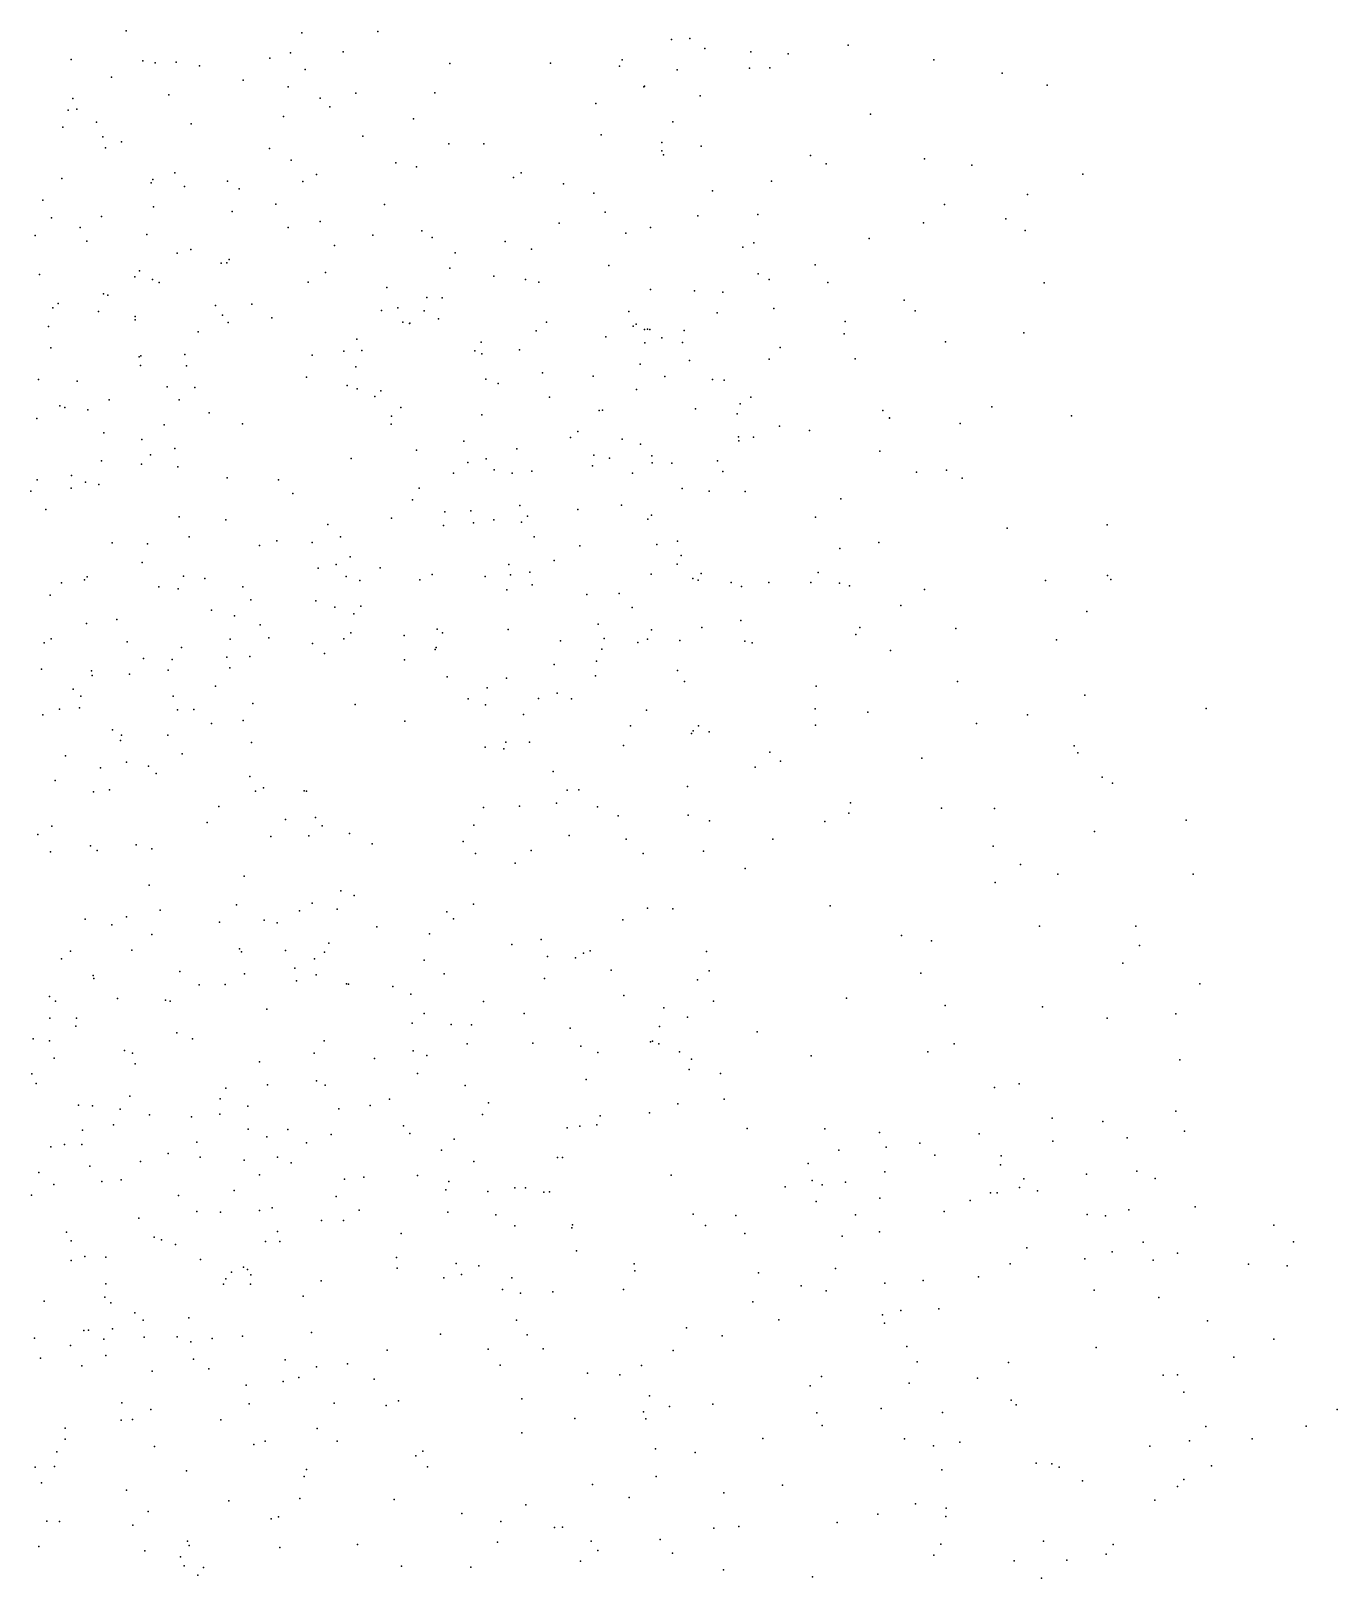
# Model space of a CAD drawing. Header units: metres. Extents: x -23.9 to 23.9, y -28.5 to 28.5.
# Drawn here: x 17.93 to 23.91, y 0.05 to 7.13 of the extents above; entities that cross this region are included whole.
import ezdxf

# ---------------------------------------------------------------- set-up
doc = ezdxf.new("R2010")
doc.units = ezdxf.units.M

msp = doc.modelspace()

# ---------------------------------------------------------------- linework, layer by layer
for p in [(18.3682, 7.131, -12.6867), (19.1714, 7.1223, 11.5483), (19.5195, 7.1283, -2.549), (20.8638, 7.0922, -8.9499), (20.948, 7.0964, -17.6373), (19.026, 7.0067, -19.1921), (19.1207, 7.0304, 9.0238), (19.3609, 7.0349, 8.6412), (21.0161, 7.0504, -16.289), (21.2266, 7.035, -11.183), (21.3967, 7.0259, -13.5768), (21.6715, 7.066, -5.808), (18.1171, 6.9997, -12.1004), (18.445, 6.9936, 8.9076), (18.5002, 6.9855, 12.4323), (18.5972, 6.9889, 8.1478), (18.7037, 6.9717, -11.2337), (19.1873, 6.9548, 12.031), (19.8493, 6.982, -4.0014), (20.3095, 6.9841, -7.7649), (20.6253, 6.9694, -1.3127), (20.638, 6.9996, -10.2273), (20.8893, 6.9526, -11.9821), (21.2205, 6.9604, -12.9456), (21.3139, 6.9625, -10.7024), (22.0642, 6.9995, -5.5426), (22.3769, 6.938, -16.5178), (18.3015, 6.9192, 11.9054), (18.9041, 6.9054, 8.0145), (19.1091, 6.8755, -11.0111), (20.7367, 6.8756, -1.9646), (20.7397, 6.8787, -5.1615), (22.5823, 6.8837, -13.8602), (18.1237, 6.8216, 8.0109), (18.5635, 6.8392, 12.7539), (19.2564, 6.8235, -4.2004), (19.4189, 6.8465, -1.7321), (19.7813, 6.8485, -4.4863), (20.5179, 6.7994, -9.0959), (20.9947, 6.8339, -4.756), (18.102, 6.7686, 16.9813), (18.1421, 6.7739, 12.4683), (19.0886, 6.7396, 9.2262), (19.3006, 6.7845, 8.1153), (19.6836, 6.7291, -18.2196), (21.7738, 6.7505, -12.9545), (18.0778, 6.6912, 8.6819), (18.2323, 6.7132, -9.1137), (18.666, 6.7055, 11.8903), (20.5411, 6.6552, -18.9733), (20.8703, 6.7154, -8.034), (18.2611, 6.6464, 16.6934), (18.2735, 6.5959, 17.3238), (18.3468, 6.6237, -9.5752), (19.0235, 6.5927, 7.9269), (19.4513, 6.65, -11.4272), (19.844, 6.6148, -8.3376), (20.0049, 6.6149, 9.153), (20.8194, 6.582, -8.7934), (20.8195, 6.6211, -18.5624), (20.999, 6.6033, -16.7425), (19.1237, 6.5398, 12.6998), (19.6019, 6.5279, 8.7794), (20.8272, 6.5644, -16.055), (21.4989, 6.5612, -16.5545), (21.5707, 6.5239, -12.2776), (22.0218, 6.5456, -16.8854), (22.2385, 6.5176, -14.0262), (18.0744, 6.4566, 7.9887), (18.4901, 6.4511, -19.59), (18.5907, 6.4819, 7.9765), (18.832, 6.4437, 9.2804), (19.176, 6.4423, 12.1439), (19.2393, 6.4744, -11.8038), (19.6966, 6.5094, 9.3532), (20.1413, 6.4602, -7.2536), (20.1762, 6.4819, -11.2883), (21.3208, 6.4438, -18.697), (22.7453, 6.4757, -16.3417), (18.4831, 6.4363, 9.1519), (18.635, 6.419, 13.0694), (18.8854, 6.4085, 11.8122), (20.3691, 6.4312, 9.2724), (20.5081, 6.3888, -0.7839), (21.0513, 6.4001, -18.1672), (22.492, 6.3827, -14.84), (17.9863, 6.3567, 17.6093), (18.4926, 6.3259, 17.3391), (18.853, 6.3052, -11.5623), (19.0534, 6.3387, -18.9606), (19.5507, 6.3366, 8.4982), (20.5604, 6.3015, -8.2789), (22.1126, 6.3365, -15.1457), (18.0269, 6.2767, 8.4597), (18.158, 6.2314, 18.6248), (18.2551, 6.2827, 8.7549), (19.1098, 6.2315, 12.8397), (19.2554, 6.2599, 12.4988), (20.3492, 6.2511, -10.4993), (20.7673, 6.2325, -7.3454), (20.9836, 6.2857, -1.2042), (21.2581, 6.291, -14.9358), (22.0174, 6.2526, -13.6737), (22.3933, 6.2719, -13.3033), (17.9513, 6.1961, 12.7093), (18.1888, 6.1697, 11.843), (18.4631, 6.1995, 8.1747), (19.4971, 6.1973, 9.5184), (19.7207, 6.216, -7.342), (19.7677, 6.1857, -1.4132), (20.102, 6.168, 9.6882), (20.6549, 6.2053, -20.0884), (21.2406, 6.1623, -4.9905), (21.7675, 6.1817, -15.4821), (22.4814, 6.2177, -15.6877), (18.6022, 6.1138, 11.7285), (18.6636, 6.1315, -18.6416), (18.8389, 6.0859, 8.0869), (19.3218, 6.1494, -18.4716), (19.8739, 6.1163, 8.3961), (20.2228, 6.1334, -4.7642), (21.1905, 6.1414, -17.4214), (17.9708, 6.0164, -10.7839), (18.4297, 6.0333, 8.4837), (18.8035, 6.0685, 9.0923), (18.8295, 6.0708, 13.024), (19.2799, 6.026, 9.2286), (19.8495, 6.0466, -8.236), (20.5769, 6.0577, 8.8204), (21.2606, 6.0201, -10.8936), (21.5204, 6.0614, -16.4492), (18.4082, 6.0061, 16.4549), (18.4891, 5.9936, 18.5963), (18.5194, 5.9804, -10.3054), (19.2003, 5.9826, 0.0504), (19.5613, 5.9569, 8.4848), (20.0499, 6.0094, -11.1428), (20.1961, 5.9937, 0.0804), (20.2564, 5.982, 8.4434), (20.7682, 5.9486, -5.2691), (21.3098, 5.9948, -19.1639), (21.5795, 5.9808, -11.7749), (22.5696, 5.9783, -16.4423), (18.0567, 5.884, 12.1238), (18.264, 5.9278, 18.8934), (18.2844, 5.9219, 12.9477), (18.7762, 5.8748, 8.4818), (18.9434, 5.8818, -9.7883), (19.7438, 5.912, -5.3511), (19.8134, 5.9103, -0.9325), (20.9681, 5.9423, -17.0329), (21.0982, 5.9362, -20.1924), (21.9286, 5.8989, -16.6759), (18.0321, 5.8644, -18.912), (18.2414, 5.8479, -12.26), (18.4095, 5.8242, 11.8828), (18.4099, 5.8095, -9.0012), (18.8093, 5.8305, 11.9106), (19.0348, 5.8185, 12.6999), (19.5372, 5.8523, -18.8188), (19.6105, 5.8652, 9.6572), (19.7323, 5.8507, 0.4244), (19.7971, 5.8148, -19.7284), (20.668, 5.8477, -1.9212), (21.0731, 5.8411, -1.3882), (21.3314, 5.862, -15.1147), (21.9787, 5.8513, -13.935), (18.0123, 5.7795, -1.96), (18.6976, 5.7542, -11.8677), (18.835, 5.7976, -9.303), (19.6336, 5.7993, -12.0917), (19.6653, 5.7932, -11.4527), (19.6666, 5.7945, -0.3526), (20.2444, 5.7588, 1.0224), (20.2909, 5.7989, -8.3629), (20.688, 5.7801, -4.52), (20.7024, 5.7899, -7.1859), (20.7402, 5.7655, 0.5935), (20.7538, 5.7665, -8.1237), (20.764, 5.7655, -16.1619), (20.9214, 5.7609, -0.8831), (21.6538, 5.7459, -15.834), (21.6587, 5.8016, -4.5972), (22.4753, 5.7503, -13.5721), (18.0227, 5.6818, 19.0301), (19.3644, 5.6659, 9.3148), (19.4229, 5.7218, 0.7819), (19.4466, 5.6688, 8.6639), (19.9642, 5.6683, -4.2961), (19.992, 5.7074, 9.7094), (20.1677, 5.6724, -20.4435), (20.5625, 5.7312, 10.074), (20.7414, 5.7047, 9.273), (20.8195, 5.7278, -11.0765), (20.9135, 5.7056, 9.9078), (21.3604, 5.6824, -5.5738), (22.1167, 5.7096, -16.2746), (18.4279, 5.6399, 17.2174), (18.434, 5.6012, 16.8339), (18.4355, 5.6447, -10.728), (18.6368, 5.6505, 12.7522), (18.6445, 5.5999, 12.1606), (19.22, 5.648, -11.6349), (19.4193, 5.594, -6.8604), (19.9952, 5.6536, -13.1096), (20.7208, 5.6067, -0.0091), (20.9461, 5.6243, -11.8312), (21.3104, 5.6295, -11.3759), (21.7034, 5.6318, -14.9574), (17.9673, 5.5374, 12.1384), (18.144, 5.5293, 16.6186), (19.1932, 5.5477, -0.4105), (20.0136, 5.5384, 8.5047), (20.2726, 5.5675, -16.9348), (20.5058, 5.5522, -13.0474), (20.8338, 5.5507, -20.5479), (21.0513, 5.536, -17.3381), (21.1038, 5.5333, 9.4729), (18.5564, 5.5026, 18.6721), (18.6824, 5.5002, -4.5935), (19.38, 5.5095, -13.1497), (19.4253, 5.4939, -4.7511), (19.5063, 5.4587, -6.3161), (19.5338, 5.4846, -10.8379), (20.0706, 5.519, -19.995), (20.3053, 5.4566, -1.7794), (20.7029, 5.4902, 10.2665), (21.227, 5.4553, -20.1298), (18.0641, 5.4165, 17.0772), (18.0874, 5.4084, 12.6848), (18.1922, 5.398, 18.9477), (18.29, 5.4434, 11.9133), (18.6109, 5.4435, -5.0715), (18.7484, 5.3837, -6.1147), (19.6245, 5.4084, -18.6488), (20.5319, 5.3943, 1.3251), (20.5476, 5.3962, -0.894), (20.9733, 5.4026, -18.1304), (21.1634, 5.3793, 9.9049), (21.1772, 5.4253, -19.1218), (21.8309, 5.3951, -5.0826), (22.3297, 5.4112, -12.7642), (17.9591, 5.3578, 19.7417), (18.5416, 5.3297, -9.8482), (18.9, 5.3345, -13.5561), (19.5815, 5.3327, -5.3875), (19.5817, 5.3688, 8.907), (19.9954, 5.3757, 1.2033), (21.3583, 5.3232, -16.2656), (21.8612, 5.3592, -12.632), (21.8615, 5.3616, -13.9755), (22.1844, 5.3361, -13.6246), (22.6936, 5.37, -4.4048), (18.2665, 5.2933, -5.9348), (18.4404, 5.2619, 12.721), (19.9139, 5.2539, -13.8461), (20.4016, 5.2715, -6.5784), (20.4345, 5.2992, -7.8702), (20.6373, 5.2634, -1.4155), (20.722, 5.2409, 9.0017), (21.1706, 5.2739, -4.2888), (21.1723, 5.2558, -5.5996), (21.2382, 5.2724, -18.626), (21.4955, 5.303, -19.7827), (18.4799, 5.1922, 18.2249), (18.5903, 5.221, -0.8787), (19.397, 5.1752, -19.6495), (19.6971, 5.2139, -0.878), (20.0153, 5.1733, -13.039), (20.1552, 5.2198, -21.088), (20.5079, 5.1913, -17.1048), (20.5792, 5.1776, -4.5216), (20.7734, 5.1875, -17.557), (21.8173, 5.2087, -15.4293), (18.1177, 5.0973, 17.9381), (18.2559, 5.1652, -4.8677), (18.439, 5.1493, -9.4352), (18.6042, 5.1375, -18.1786), (19.8666, 5.1075, 9.7016), (19.9319, 5.1575, -7.4388), (20.0524, 5.1233, -4.3612), (20.1347, 5.1076, -10.8711), (20.2249, 5.1179, 9.0611), (20.5022, 5.1415, -13.3997), (20.6845, 5.1088, 10.3398), (20.775, 5.1551, -0.1749), (20.8646, 5.1534, -12.1556), (21.0743, 5.1643, 9.2131), (21.0991, 5.116, 0.4478), (21.9846, 5.1129, -13.0175), (22.1214, 5.1221, -14.998), (17.9323, 5.0261, 19.6343), (17.9612, 5.0783, 19.2028), (18.1161, 5.0393, -6.5752), (18.182, 5.0674, 18.6689), (18.2436, 5.0557, 11.6016), (18.8297, 5.087, 0.7073), (19.0654, 5.0785, -9.3537), (19.7084, 5.0399, -20.4415), (20.9119, 5.0387, -12.7461), (21.0362, 5.026, 0.9051), (22.1932, 5.0851, -14.1713), (19.131, 5.0149, -4.1693), (19.6778, 4.9856, -4.7116), (20.17, 4.9609, -14.5193), (20.634, 4.9615, -11.45), (21.2013, 5.0237, 9.8499), (21.6377, 4.9911, -20.1431), (18.0003, 4.9422, 18.3559), (18.611, 4.9088, -17.358), (18.8243, 4.8946, -18.6215), (19.583, 4.9025, -15.2568), (19.8265, 4.9313, -1.7391), (19.9457, 4.9361, 1.4205), (20.0503, 4.8949, 9.2877), (20.1777, 4.8843, -6.2238), (20.204, 4.9108, 10.1975), (20.4353, 4.9414, -6.9946), (20.7547, 4.8984, 9.0697), (20.7719, 4.9165, -4.995), (21.5222, 4.9076, -12.9169), (18.656, 4.8176, -19.4433), (19.2915, 4.8733, -7.2333), (19.3483, 4.8167, -16.4545), (19.8196, 4.8685, -12.7012), (19.9578, 4.8811, -5.2663), (20.2349, 4.8169, -4.8006), (22.3995, 4.857, -3.8212), (22.857, 4.8716, -4.2037), (18.3033, 4.7891, -1.0632), (18.4658, 4.7847, 11.6703), (18.9776, 4.7768, -0.6227), (19.0579, 4.7991, -10.2202), (19.2185, 4.7908, -15.8673), (20.444, 4.7751, -0.4355), (20.7971, 4.7826, 10.6931), (20.8903, 4.797, -17.8091), (21.634, 4.763, -19.296), (21.8119, 4.7913, -20.8295), (18.441, 4.7002, 0.611), (19.2462, 4.6736, -6.0188), (19.3291, 4.6908, -5.286), (19.3924, 4.7261, -9.7381), (19.5309, 4.6753, -18.915), (20.1189, 4.6899, -21.009), (20.3265, 4.7081, -15.0121), (20.8892, 4.6917, -13.3288), (20.9074, 4.7312, 10.3664), (18.0723, 4.6059, -12.5089), (18.1774, 4.6201, -9.2554), (18.1902, 4.634, -10.5212), (18.6301, 4.6371, -6.8453), (18.7274, 4.626, 12.0572), (19.3749, 4.6358, -10.8392), (19.4378, 4.6167, -1.3243), (19.7119, 4.6202, -16.1748), (19.769, 4.6443, -19.5993), (20.0107, 4.6358, -7.2948), (20.1274, 4.6433, 9.758), (20.2159, 4.6554, -12.5701), (20.7707, 4.6467, -11.8972), (20.9607, 4.6269, -13.9014), (20.9852, 4.6186, -17.3637), (20.9991, 4.6497, 9.6486), (21.1369, 4.6082, -0.3711), (21.3094, 4.6075, -18.9991), (21.5017, 4.6087, 0.0755), (21.5341, 4.6537, -16.7358), (21.6318, 4.6056, -4.2673), (22.5746, 4.618, -5.025), (22.8588, 4.6394, -4.6396), (22.8739, 4.6212, -3.5923), (18.02, 4.5509, -5.2675), (18.5171, 4.5882, -5.3089), (18.6054, 4.5789, 12.6407), (18.9021, 4.5886, -13.0853), (18.939, 4.5293, -13.7836), (20.1106, 4.5749, -11.074), (20.2261, 4.5981, -1.809), (20.4762, 4.5527, 9.3807), (20.6238, 4.5575, 11.0976), (21.1836, 4.5902, 10.7092), (21.6787, 4.5936, -15.6169), (22.0216, 4.5754, -5.0801), (18.7592, 4.4816, -17.0512), (19.2362, 4.525, -9.2052), (19.3223, 4.4948, 1.1334), (19.4106, 4.4652, -4.6392), (19.4422, 4.4998, -13.6671), (20.6831, 4.4937, -0.8662), (21.9132, 4.5035, -14.8806), (22.7648, 4.4757, -3.1308), (18.187, 4.4208, 11.6815), (18.3247, 4.4395, -17.7283), (18.8637, 4.455, -17.8892), (18.9806, 4.4139, -15.6446), (19.7915, 4.3953, -6.4781), (20.1162, 4.3938, 10.8018), (20.5281, 4.4175, -14.1331), (20.7715, 4.3914, -19.0928), (21.0025, 4.4027, -21.1215), (21.1802, 4.4336, 1.3532), (21.7258, 4.4029, -14.2568), (22.1653, 4.398, -3.4582), (17.9934, 4.3327, -1.7264), (18.0242, 4.3505, 11.2659), (18.3722, 4.3361, -11.0091), (18.8444, 4.3497, -11.2043), (19.0203, 4.3557, -12.2781), (19.2204, 4.3284, -11.7986), (19.3641, 4.3501, -19.5836), (19.3955, 4.3782, -11.324), (19.6405, 4.3658, -6.9375), (19.8155, 4.3778, -20.1828), (20.3556, 4.3419, 10.0357), (20.5548, 4.3518, 1.4092), (20.7095, 4.3337, -18.337), (20.753, 4.3485, 9.9345), (20.9015, 4.3426, 11.1963), (21.1984, 4.3399, 10.1628), (21.2327, 4.3324, 10.954), (21.7073, 4.37, -20.6088), (22.6249, 4.3456, -4.2685), (18.4476, 4.261, -3.5394), (18.5787, 4.2559, -12.911), (18.621, 4.3113, -10.297), (18.8295, 4.2671, -6.6221), (18.9336, 4.2693, -4.464), (19.276, 4.2829, 0.6224), (19.6415, 4.2537, -14.149), (19.7826, 4.3022, 1.456), (19.786, 4.3101, -12.2632), (20.5202, 4.2489, -1.4125), (20.5448, 4.3033, -20.6638), (21.8663, 4.2977, -4.6088), (17.9814, 4.2119, 0.6701), (18.2097, 4.2041, -9.9424), (18.213, 4.1822, -6.3955), (18.3828, 4.1886, -12.3379), (18.5597, 4.2072, -0.3072), (18.8425, 4.2171, -5.0067), (19.8377, 4.1767, -15.9183), (20.3273, 4.2331, 11.1412), (20.5164, 4.1819, -11.8641), (20.8914, 4.2063, -17.7328), (18.1249, 4.1207, -11.5134), (18.777, 4.1347, -14.1343), (20.0195, 4.1263, 10.4867), (20.1078, 4.1706, -15.365), (20.9234, 4.1549, -19.6461), (21.5259, 4.1347, -15.3044), (22.1724, 4.1559, -1.3456), (18.155, 4.0345, 11.4319), (18.1607, 4.0876, 1.5175), (18.5826, 4.0881, -5.8802), (18.9478, 4.0542, -10.0635), (19.4161, 4.0506, -16.7664), (19.9329, 4.076, -19.3288), (20.0129, 4.0481, -11.6584), (20.2549, 4.0777, -20.3351), (20.3398, 4.1018, -0.9567), (20.4056, 4.0758, -19.2361), (22.7546, 4.0923, -0.3393), (17.9869, 4.0034, -5.4368), (18.0627, 4.0283, -18.8911), (18.6026, 4.026, -17.8446), (18.6777, 4.0266, -15.6594), (18.9036, 3.9773, -11.9382), (19.6433, 3.9735, 0.5868), (20.1857, 4.005, 10.1377), (20.7488, 4.0248, -17.1513), (21.5216, 4.0304, -19.8965), (21.7624, 4.0145, -0.7401), (22.4933, 4.0033, -2.9166), (23.3103, 4.0322, -3.3057), (18.3056, 3.9338, -4.5332), (18.3463, 3.9105, -9.4025), (18.5582, 3.9105, -4.0388), (18.7589, 3.9628, -19.7178), (20.6756, 3.9523, -18.853), (20.9545, 3.9179, -15.6713), (20.962, 3.9303, 11.1935), (20.9867, 3.9519, -16.3798), (21.0354, 3.9258, 1.4773), (21.5226, 3.9557, 0.9313), (22.2597, 3.9626, -4.1233), (18.3423, 3.8854, -3.0042), (18.6239, 3.8239, -9.0245), (18.9415, 3.8761, -17.3253), (20.0104, 3.8552, 0.8961), (20.0965, 3.847, -1.9606), (20.1055, 3.8775, 10.8265), (20.2132, 3.8779, -16.0295), (20.6435, 3.8623, 9.9414), (21.3134, 3.8316, 10.7493), (22.7069, 3.8604, -4.2595), (22.7228, 3.8283, 0.0665), (18.0912, 3.8158, 11.8619), (18.2505, 3.7602, -3.6616), (18.3693, 3.7857, -12.9582), (18.47, 3.7673, 1.1289), (21.2463, 3.764, 10.3432), (21.3628, 3.7911, 0.4004), (22.0091, 3.8039, 0.272), (18.0432, 3.7031, 11.5055), (18.5057, 3.7346, -19.3371), (18.9335, 3.7215, -2.2852), (20.3222, 3.7442, -1.4073), (22.835, 3.7181, -1.3746), (22.8819, 3.691, -0.5843), (18.2183, 3.6502, -9.8737), (18.2923, 3.6591, -17.9764), (18.9595, 3.6541, -1.4387), (18.9959, 3.6696, -18.124), (19.1819, 3.6546, -14.3428), (19.1933, 3.6542, -19.5823), (20.3858, 3.6578, 10.9961), (20.4398, 3.6599, -17.0792), (20.9371, 3.6744, -1.1238), (18.7922, 3.5842, -18.7427), (20.0038, 3.5786, -18.4132), (20.1685, 3.5852, -19.0814), (20.3372, 3.5995, 10.3004), (20.5253, 3.5822, -16.5825), (20.6201, 3.5413, -20.5499), (20.9399, 3.5446, -20.9771), (21.6757, 3.5537, -20.2707), (21.6823, 3.6009, -20.7424), (22.0991, 3.576, -1.8149), (22.3412, 3.574, 0.7245), (18.0277, 3.4934, -17.1188), (18.7386, 3.5102, -2.7808), (19.0979, 3.5248, 0.3605), (19.2348, 3.5338, -9.9374), (19.2649, 3.4949, 1.1509), (19.9591, 3.4975, -16.3745), (21.0376, 3.5173, 10.4757), (21.5653, 3.5144, -1.5997), (22.7988, 3.4698, -2.31), (23.2187, 3.5215, -3.5791), (17.964, 3.4549, -14.2086), (18.2052, 3.4036, -13.2384), (18.4145, 3.4086, -16.5393), (19.0296, 3.4467, -17.652), (19.2043, 3.4491, -15.1828), (19.3899, 3.4599, -9.3609), (19.494, 3.4133, -17.3111), (19.91, 3.424, -19.4423), (20.3946, 3.4503, -18.1819), (20.6568, 3.4344, -17.5598), (21.3279, 3.4348, -0.5784), (22.3353, 3.4021, -2.3543), (18.0215, 3.3769, -2.9203), (18.2351, 3.3824, -14.6091), (18.4848, 3.3905, -8.8708), (19.9663, 3.3679, -17.9525), (20.2214, 3.383, 10.7688), (20.7346, 3.3689, 10.7126), (21.0105, 3.3792, -20.1295), (18.908, 3.2648, -8.6741), (20.1478, 3.3237, -17.4881), (21.2002, 3.3002, -20.674), (22.4599, 3.3179, 0.2738), (22.6321, 3.2741, -3.5197), (23.2506, 3.2737, -2.711), (18.4736, 3.2234, -15.9981), (19.3506, 3.1978, -8.5555), (22.3451, 3.2359, 1.0567), (18.8731, 3.1343, -14.7741), (19.22, 3.1409, -18.5807), (19.4108, 3.1772, 0.7677), (19.9572, 3.137, 10.2324), (20.7535, 3.118, 11.0331), (20.87, 3.116, 10.2465), (21.59, 3.1286, 1.5464), (18.1798, 3.0686, -9.1955), (18.3695, 3.0792, -2.5567), (18.523, 3.1098, -3.7211), (18.7954, 3.0548, -8.148), (19.0002, 3.0633, -10.8181), (19.0589, 3.0511, -11.328), (19.1617, 3.107, -19.2196), (19.3338, 3.1136, -1.7209), (19.8361, 3.1021, -18.7439), (19.8654, 3.0701, 10.8676), (20.6416, 3.065, -1.937), (18.3021, 3.0419, -9.9753), (18.4859, 2.9976, -8.5126), (19.5157, 3.0334, -10.901), (19.7565, 3.0016, -10.192), (20.2677, 2.9758, 11.2141), (21.9162, 2.9933, -1.7846), (22.5476, 3.0359, -1.5417), (22.9885, 3.0362, -3.2708), (18.1132, 2.922, -3.3982), (18.3942, 2.9269, -2.12), (18.887, 2.9324, 1.4549), (18.8966, 2.9189, -3.9456), (19.0965, 2.9253, -7.6187), (19.2754, 2.917, 1.1466), (19.295, 2.9581, -2.9882), (20.1329, 2.9516, 1.0555), (20.4616, 2.9124, -10.4678), (20.4907, 2.924, 9.9227), (21.0241, 2.921, 1.5543), (22.0532, 2.9684, -2.3949), (23.0055, 2.9472, -2.0563), (18.0724, 2.8866, -10.4164), (19.1392, 2.8443, -5.0219), (19.2298, 2.8869, -9.4348), (19.732, 2.8805, 10.4623), (20.2961, 2.8968, -4.7846), (20.4235, 2.8912, -11.0402), (20.5876, 2.8342, -5.3264), (21.0364, 2.8314, 10.8191), (22.9282, 2.8664, -0.8713), (18.2174, 2.8105, -4.0339), (18.2201, 2.7975, -6.0224), (18.6133, 2.8284, -4.6889), (18.7019, 2.7674, -7.018), (18.8214, 2.7688, -5.8988), (18.9103, 2.8182, -1.7205), (19.1475, 2.7862, -3.4316), (19.2383, 2.8135, -10.3885), (19.377, 2.7724, -7.0465), (19.3851, 2.7715, -8.0432), (19.8226, 2.8179, -5.1766), (20.2828, 2.7975, -1.6378), (20.9829, 2.7912, -10.5557), (22.0047, 2.8211, -4.6169), (23.2815, 2.7723, 0.0933), (18.0168, 2.7138, 1.78), (18.0451, 2.6933, -10.9368), (18.3287, 2.7059, -2.9937), (18.5478, 2.6976, -9.1003), (18.5698, 2.6938, -9.6816), (19.5884, 2.7598, -2.0724), (19.6702, 2.7247, -8.8141), (20.0035, 2.6913, 0.6405), (20.6447, 2.719, 0.9682), (21.0554, 2.6926, 10.3801), (21.6636, 2.7072, 1.7903), (19.0115, 2.657, -11.6673), (19.7314, 2.6372, 10.7296), (20.1898, 2.636, -5.6868), (20.8279, 2.6622, -11.2346), (20.9366, 2.6192, -2.4092), (22.1161, 2.6731, 1.3431), (22.5616, 2.6668, -2.0249), (23.1721, 2.6349, -3.071), (18.0188, 2.6149, -5.072), (18.1374, 2.5795, -10.0628), (18.1414, 2.6147, 0.991), (18.6007, 2.548, -8.0639), (19.6775, 2.5927, -1.4464), (19.8547, 2.5866, -4.6183), (19.9476, 2.5851, 11.0831), (20.3999, 2.5693, 11.2521), (20.8094, 2.5767, 10.0519), (21.2562, 2.553, -4.2762), (22.8568, 2.6158, 0.3807), (17.9432, 2.5208, 12.879), (18.0176, 2.5117, -1.7216), (18.671, 2.5216, -2.6251), (19.2748, 2.5111, -9.9805), (19.9279, 2.4975, 10.1374), (20.2286, 2.5013, -2.0291), (20.4485, 2.4873, -9.0216), (20.7681, 2.5075, 11.1085), (20.7769, 2.5102, -8.6327), (20.8059, 2.4983, -9.5198), (22.1574, 2.4986, -5.1573), (18.038, 2.4331, -0.3934), (18.3598, 2.468, -8.4813), (18.3972, 2.4551, -7.5999), (18.409, 2.4072, -7.0695), (18.9778, 2.4151, 0.9358), (19.2286, 2.4546, -2.6576), (19.5039, 2.4304, -12.5696), (19.6807, 2.4666, -7.521), (19.7443, 2.4449, -5.5484), (20.5267, 2.4585, 0.3553), (20.8994, 2.462, 1.5117), (20.9553, 2.4281, -4.6252), (21.503, 2.4438, -1.9892), (22.0368, 2.4616, 0.579), (23.1903, 2.4252, -2.6355), (17.9371, 2.3608, -3.3246), (19.7006, 2.3618, 0.9084), (20.9448, 2.3802, 10.786), (21.0875, 2.3619, -0.793), (17.9557, 2.317, 12.0355), (18.8247, 2.2958, -9.6149), (19.0151, 2.311, -5.3342), (19.2395, 2.328, -6.6704), (19.2786, 2.3086, -9.4878), (19.919, 2.3069, -9.3428), (20.4737, 2.3351, -4.4531), (22.3418, 2.2989, -2.8033), (22.4552, 2.315, -1.214), (18.1496, 2.218, 11.6672), (18.214, 2.2145, 12.8882), (18.3414, 2.1985, -9.8967), (18.3853, 2.2583, 11.3281), (18.7987, 2.2464, -12.7661), (18.9245, 2.213, -13.2544), (19.3409, 2.2003, 10.5648), (19.4847, 2.2155, -8.9585), (19.5724, 2.2448, -8.3605), (20.0264, 2.2275, 10.8441), (20.8931, 2.2234, -8.0418), (21.1051, 2.2442, -9.0912), (18.3095, 2.1279, 12.3689), (18.4742, 2.1739, -2.9485), (18.6667, 2.1639, -9.0009), (18.7973, 2.1769, -0.9246), (19.9991, 2.1752, -11.2198), (20.5213, 2.1281, -2.2714), (20.5376, 2.1686, 0.8336), (20.7636, 2.182, -5.5431), (22.6054, 2.1586, 0.456), (22.8366, 2.1428, -6.8111), (23.1713, 2.1896, -7.8413), (18.1676, 2.1026, -0.0679), (18.9258, 2.108, -3.0858), (19.0113, 2.0719, 11.2963), (19.1082, 2.1058, 11.6748), (19.3065, 2.0828, 10.9352), (19.6376, 2.1223, -7.0926), (19.6658, 2.0871, 10.2318), (19.8697, 2.0621, -12.5071), (20.3857, 2.1138, 10.8776), (20.4446, 2.1209, 10.2742), (21.21, 2.1112, -10.8438), (21.5655, 2.1098, -5.4607), (21.8161, 2.0925, -0.9347), (22.2717, 2.0857, -4.8627), (22.6091, 2.0532, -4.0001), (22.9483, 2.0687, -0.7687), (23.2114, 2.0985, -0.1325), (18.0241, 2.0276, 0.4417), (18.0864, 2.0378, 11.319), (18.1654, 2.038, -4.9452), (18.5602, 1.9956, -1.459), (18.6916, 2.0489, -5.6815), (19.1932, 2.0453, -11.6038), (19.8108, 2.0116, -1.4718), (21.629, 2.0117, -7.7473), (21.846, 2.026, 1.0506), (22.0005, 2.0442, -6.2854), (22.0681, 1.9892, 0.4748), (22.3725, 1.9856, -0.8928), (18.2022, 1.9382, -6.7846), (18.433, 1.9593, -7.2477), (18.7066, 1.9793, 12.2545), (18.9076, 1.9662, -4.0405), (19.061, 1.9796, 12.0254), (19.1234, 1.9539, 10.1875), (19.9595, 1.9601, 0.7464), (20.3414, 1.9782, -1.8054), (20.3645, 1.978, -7.5721), (21.4895, 1.9504, -7.293), (21.8394, 1.9129, -2.7669), (22.3698, 1.9445, -5.9259), (22.9927, 1.9163, -8.4054), (17.9691, 1.9102, -9.3191), (18.0377, 1.8539, -6.2662), (18.2572, 1.8678, 11.0626), (18.3447, 1.8756, -3.9049), (18.978, 1.8984, 0.5229), (19.3679, 1.8782, 2.0646), (19.4558, 1.888, -13.643), (19.7014, 1.8958, 1.3569), (19.8441, 1.8688, 11.0541), (20.1465, 1.84, -8.1723), (20.8616, 1.8974, -7.5179), (21.3837, 1.8442, -4.318), (21.5074, 1.8731, -8.3875), (21.5523, 1.8528, -10.539), (21.6601, 1.8657, -1.5269), (22.4558, 1.8408, -3.5362), (22.4759, 1.8812, -8.1308), (22.7632, 1.9013, -5.6685), (23.0769, 1.8821, -6.5014), (17.9356, 1.8058, -11.3229), (18.6081, 1.8048, 0.0159), (18.862, 1.8266, 1.8162), (19.3294, 1.7997, 11.1995), (19.8313, 1.83, -8.8178), (20.0237, 1.8227, -12.9063), (20.1957, 1.8399, -10.1544), (20.2799, 1.8199, 0.3853), (20.3047, 1.8216, -4.5906), (21.5261, 1.7769, -6.2364), (21.8173, 1.7926, -5.6856), (22.2302, 1.7808, -1.5171), (22.3228, 1.8159, -3.0874), (22.3544, 1.816, -7.246), (22.5381, 1.8257, -6.3995), (18.4257, 1.7013, 12.322), (18.6914, 1.7307, -7.6116), (18.8003, 1.7279, 1.3562), (18.9787, 1.7356, -13.48), (19.036, 1.7471, -5.0787), (19.435, 1.7365, -7.4581), (19.8407, 1.7285, -5.0765), (20.06, 1.7155, -12.0309), (20.9634, 1.7181, -7.0388), (21.1575, 1.7126, -9.3362), (21.7059, 1.7153, 0.5686), (22.1114, 1.7307, -4.5056), (22.765, 1.7179, -4.5767), (22.8493, 1.7107, -1.9375), (22.9568, 1.7384, -2.6586), (23.2602, 1.7521, -5.6398), (18.0949, 1.637, -5.204), (19.06, 1.6391, -7.1429), (19.2621, 1.6892, 11.6085), (19.3621, 1.6905, 9.9208), (19.6272, 1.6299, -1.06), (20.1465, 1.6659, 10.7356), (20.408, 1.6565, -5.3394), (20.4101, 1.67, -12.3674), (21.0198, 1.6663, -10.8678), (21.1993, 1.6298, 1.0051), (21.8154, 1.6378, -4.9406), (23.6192, 1.6692, -7.3133), (18.1163, 1.5973, -2.268), (18.4968, 1.6133, 10.9649), (18.5295, 1.6012, -6.3957), (18.5939, 1.5797, -1.8557), (19.005, 1.5942, -11.9534), (19.0706, 1.5937, -4.6302), (21.6441, 1.6183, -0.2237), (22.4896, 1.5645, 0.1569), (23.0224, 1.5905, -5.1641), (23.7096, 1.5925, -6.638), (18.1162, 1.5072, 12.1863), (18.1788, 1.5258, 12.5248), (18.2743, 1.5226, -12.7223), (18.7082, 1.5108, -13.164), (19.6054, 1.5203, -12.073), (19.8779, 1.4936, -7.9194), (20.4283, 1.5508, 1.849), (20.6927, 1.4911, -11.2702), (22.4129, 1.4922, -0.4552), (22.7546, 1.5153, -8.4943), (22.8805, 1.5473, -0.317), (23.0673, 1.5079, -3.6273), (23.1797, 1.5404, -4.2007), (23.5042, 1.4894, -8.2968), (18.8236, 1.4226, 10.75), (18.8499, 1.4541, -8.4416), (18.9051, 1.4769, -1.0822), (18.9228, 1.4655, 0.0338), (18.9389, 1.441, 12.1755), (19.6088, 1.472, 2.3492), (19.8218, 1.4282, -14.033), (19.9026, 1.4434, -1.6143), (19.9825, 1.4831, 11.0564), (20.1331, 1.4279, -11.6715), (20.6952, 1.4596, -1.8073), (21.2615, 1.4511, 0.4934), (21.6136, 1.4699, -6.8395), (22.0148, 1.4158, -8.41), (22.2689, 1.4315, -5.3808), (23.6812, 1.4826, -6.091), (18.2755, 1.4, -5.6116), (18.8129, 1.3994, -11.3031), (18.9364, 1.3987, 10.1866), (19.2607, 1.4138, -14.0923), (20.0904, 1.374, 10.272), (20.1727, 1.3572, -8.4154), (20.3201, 1.3631, -13.2586), (20.6433, 1.374, -11.8558), (21.4563, 1.3909, -11.0826), (21.5708, 1.368, -5.6885), (21.8398, 1.4033, -4.0529), (22.7977, 1.3705, -9.2401), (17.9936, 1.3209, 11.5327), (18.2705, 1.3389, -4.2849), (18.2972, 1.3126, 1.6818), (18.2976, 1.3128, 2.415), (19.1781, 1.3433, 11.6175), (21.2362, 1.3178, -1.9221), (21.9126, 1.278, -9.4252), (22.0875, 1.2863, -3.3438), (23.0936, 1.3378, -2.4433), (18.4083, 1.2674, -12.014), (18.4458, 1.2347, -2.5553), (18.6556, 1.2453, -0.2848), (20.1548, 1.2342, 1.1219), (21.3543, 1.2358, -1.3529), (21.8289, 1.2579, -9.9709), (21.838, 1.2209, -2.8491), (23.317, 1.2312, -5.2138), (17.9488, 1.1513, -9.3278), (18.1747, 1.186, -0.1802), (18.196, 1.189, -2.0272), (18.2662, 1.1477, 11.9731), (18.3051, 1.1951, 0.936), (18.45, 1.1564, -4.9483), (18.6019, 1.1579, 11.1871), (18.6647, 1.1343, -5.9441), (18.7611, 1.1496, 12.0456), (18.9004, 1.1614, 10.5481), (19.2167, 1.1772, 10.0492), (19.8067, 1.1693, 10.0831), (20.2028, 1.1664, -7.0367), (20.9324, 1.1996, 0.0704), (21.0961, 1.162, -11.6065), (23.6203, 1.1466, -7.0867), (18.1136, 1.1187, -8.6758), (18.2744, 1.0722, -11.0732), (19.5629, 1.0969, 11.1132), (20.0242, 1.1016, 10.6414), (20.2762, 1.1035, -1.766), (20.8718, 1.0953, -0.7215), (21.9409, 1.1133, -1.5599), (22.8069, 1.1092, -4.6078), (23.4361, 1.0641, -7.5811), (17.9763, 1.0608, -10.0033), (18.1652, 1.0244, -6.1271), (18.4865, 1.0001, 11.751), (18.6761, 1.0554, -3.3638), (18.7461, 1.0121, -2.0217), (19.0962, 1.0524, -2.8693), (19.2394, 1.0211, 10.979), (19.381, 1.0343, -8.242), (20.0793, 1.0278, -7.4732), (20.4787, 0.9922, 2.3242), (20.7259, 1.0274, -1.6418), (21.9874, 1.0441, -4.307), (22.4051, 1.0398, -9.83), (18.9166, 0.9366, -8.0933), (19.0871, 0.953, -13.9654), (19.1587, 0.9725, 10.3258), (19.5024, 0.9649, 10.1764), (20.6267, 0.9842, 1.8847), (21.4977, 0.9333, -6.8719), (21.5499, 0.9765, -6.3694), (21.9514, 0.946, -10.712), (22.2644, 0.968, -5.4114), (23.1135, 0.9821, -3.276), (23.1786, 0.9845, -2.8011), (18.3479, 0.8556, -10.4687), (18.9304, 0.8515, -11.0455), (19.3195, 0.8538, -2.0653), (19.6144, 0.8657, -14.0492), (20.1794, 0.8742, -0.2918), (20.7627, 0.8886, -13.1308), (21.053, 0.8492, -2.435), (22.418, 0.8677, -4.4947), (23.2081, 0.9045, -9.0718), (18.397, 0.7789, -0.4555), (18.4807, 0.8257, 2.6917), (19.5572, 0.8433, 10.6576), (20.4219, 0.7837, 1.4777), (20.7358, 0.8153, 0.6836), (20.7456, 0.7827, -1.2244), (20.8545, 0.8387, -12.1103), (21.5283, 0.8102, -2.7355), (21.8228, 0.8298, -5.8229), (22.1034, 0.8115, -3.1798), (22.4403, 0.8471, -10.63), (23.9092, 0.8258, -6.2836), (18.0885, 0.7394, -2.2329), (18.345, 0.7769, -12.5424), (18.8017, 0.7776, -5.3056), (19.2422, 0.7379, -13.0424), (20.1781, 0.7185, -1.1879), (21.5532, 0.7515, -11.5568), (23.3079, 0.7478, -7.0855), (23.7672, 0.7493, -6.856), (18.0892, 0.6891, -6.445), (18.4976, 0.6563, -3.875), (18.9524, 0.6654, -3.384), (19.0035, 0.6799, -10.5533), (19.3336, 0.6803, -7.3477), (20.7903, 0.6451, -3.348), (21.2815, 0.6931, -1.4575), (21.9302, 0.6917, -6.3532), (22.0622, 0.6589, -3.6437), (22.1828, 0.6756, -11.1477), (23.052, 0.658, -5.3751), (23.2335, 0.6816, -7.8973), (23.5201, 0.6908, -5.9434), (18.0508, 0.6317, -8.2989), (19.6931, 0.6129, -1.5757), (19.7256, 0.6349, 2.5045), (20.9724, 0.6294, -2.8667), (22.5319, 0.5792, -6.5443), (22.6037, 0.5767, -5.6197), (23.3342, 0.5671, -8.4024), (17.9516, 0.562, -4.2038), (18.0406, 0.5648, -4.7493), (18.6436, 0.5451, -6.691), (19.183, 0.5193, -2.5056), (19.1934, 0.551, -6.2969), (19.7465, 0.5634, -7.7348), (20.793, 0.5191, 0.0751), (22.1013, 0.5498, -1.6127), (22.6375, 0.5621, -7.6392), (22.7438, 0.4991, -9.8284), (23.2084, 0.5054, -3.8666), (17.9803, 0.4897, 0.6761), (18.3697, 0.4563, -7.6805), (20.5013, 0.4827, -7.1521), (21.1032, 0.4435, 0.4646), (21.372, 0.4786, -6.7225), (23.1796, 0.4737, -2.9457), (18.4691, 0.3594, -10.3649), (18.8383, 0.4072, -7.1855), (19.1627, 0.4184, -12.3555), (19.5952, 0.4144, -13.3401), (20.1968, 0.3898, -13.583), (20.6698, 0.4227, -12.8449), (21.9803, 0.3937, -6.8274), (22.121, 0.3746, -7.5756), (23.0751, 0.4104, -6.458), (18.0052, 0.3141, -2.5562), (18.0627, 0.3132, -9.9523), (18.3988, 0.2959, 2.0627), (19.031, 0.3256, 0.5313), (19.0659, 0.3338, 2.3533), (19.9035, 0.35, -1.9626), (20.0828, 0.3136, -0.0866), (20.3276, 0.2851, -3.4597), (20.3649, 0.2865, -0.6652), (21.172, 0.29, -2.2936), (21.6223, 0.309, -1.53), (21.8082, 0.3465, -2.5688), (22.1182, 0.3356, -3.0527), (18.6487, 0.2225, -5.3204), (20.0677, 0.2182, -7.075), (20.496, 0.2227, -2.581), (20.8117, 0.2306, -11.8433), (21.0577, 0.2828, -3.716), (22.566, 0.2234, -4.062), (17.9682, 0.198, -6.2189), (18.4541, 0.1792, -3.3406), (18.616, 0.151, -10.9126), (18.6562, 0.2033, -2.1252), (19.071, 0.1935, -5.6213), (19.4266, 0.2075, -3.4478), (20.5269, 0.1802, -1.1476), (20.8676, 0.1676, -7.0608), (22.0646, 0.1598, -3.5129), (22.0958, 0.2094, -11.5228), (22.8533, 0.1637, -8.932), (22.8845, 0.2084, -7.944), (18.6335, 0.1101, 1.6779), (18.7218, 0.1032, -9.9816), (19.6277, 0.1094, 0.5354), (19.9458, 0.1047, -7.5262), (20.4475, 0.1322, -6.517), (21.1011, 0.0926, 1.692), (22.4309, 0.133, -8.1618), (22.6725, 0.1367, -9.5365), (18.6959, 0.0672, 0.9668), (21.5082, 0.0599, 0.1842), (22.557, 0.0544, -9.9855)]:
    msp.add_point(p)

doc.saveas('drawing.dxf')
